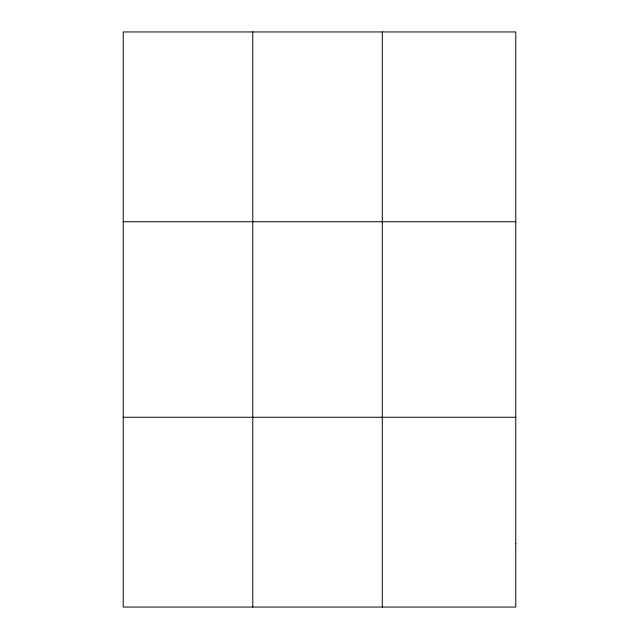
<?xml version="1.0" encoding="UTF-8"?>
<svg xmlns="http://www.w3.org/2000/svg" width="639" height="639" viewBox="0 0 639 639"><rect width="100%" height="100%" fill="white"/><g stroke="black" fill="none" stroke-linecap="round" stroke-linejoin="round"><path stroke-width="0.96" d="M252.764 607.05L252.764 31.95M382.306 607.05L382.306 31.95M123.231 221.733L515.769 221.733M123.231 417.267L515.769 417.267M515.769 543.789L515.769 607.05L123.231 607.05L123.231 31.95L515.769 31.95L515.769 543.789"/></g></svg>
